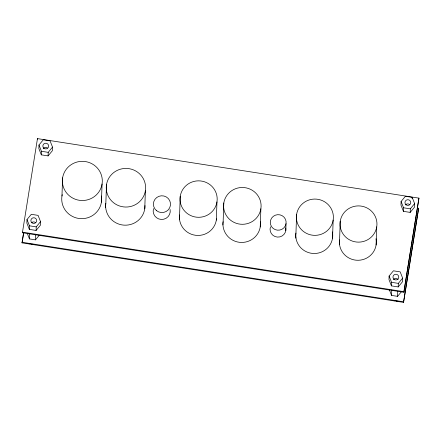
<?xml version="1.0" encoding="UTF-8"?>
<svg xmlns="http://www.w3.org/2000/svg" width="441" height="441" viewBox="0 0 441 441"><rect width="100%" height="100%" fill="white"/><g stroke="black" fill="none" stroke-linecap="round" stroke-linejoin="round"><path stroke-width="0.66" d="M417.236 208.036L418.597 208.251L418.575 208.852L403.537 302.388L22.05 242.87L23.599 232.782M22.403 232.749L22.425 232.148L403.912 291.672L403.89 292.267L22.403 232.749L37.463 138.612L418.95 198.13L403.89 292.267M26.995 219.541L26.873 223.102L29.332 229.381L36.101 230.439L40.412 225.213L40.539 221.652L38.075 215.373L31.305 214.315L26.995 219.541L29.459 225.82L29.332 229.381M39.304 235.218L35.478 239.86L29.459 238.923L29.646 233.482M37.446 139.207L37.463 138.612M35.478 239.86L35.666 234.419M38.979 145.006L38.858 148.567L41.316 154.846L48.086 155.905L52.396 150.684L52.523 147.123L50.059 140.839L43.29 139.786L38.979 145.006L41.443 151.285L41.316 154.846M36.101 230.439L36.228 226.878L40.539 221.652M48.086 155.905L48.212 152.343L52.523 147.123M61.961 195.991L62.594 177.85M101.436 202.149L102.069 184.007A19.983 19.602 2 0 0 75.163 162.624A19.983 19.602 2 0 0 69.772 196.151A19.983 19.602 2 0 0 102.069 184.007M106.49 184.696L105.857 202.838A19.691 19.316 2 0 0 123.943 225.142A19.691 19.316 2 0 0 144.99 205.55M144.753 208.907L145.387 190.766A19.691 19.316 2 0 0 118.866 169.697A19.691 19.316 2 0 0 113.558 202.733A19.691 19.316 2 0 0 145.387 190.766M180.248 196.206L179.619 214.348A18.588 18.23 2 0 0 195.716 235.307A18.588 18.23 2 0 0 216.492 218.83M216.333 220.076L216.966 201.934A18.588 18.23 2 0 0 191.94 182.045A18.588 18.23 2 0 0 186.923 213.235A18.588 18.23 2 0 0 216.966 201.934M223.796 202.998L223.163 221.145A18.77 18.412 2 0 0 241.392 242.445A18.77 18.412 2 0 0 260.328 221.79M260.24 226.928L260.874 208.786A18.77 18.412 2 0 0 235.599 188.698A18.77 18.412 2 0 0 230.533 220.191A18.77 18.412 2 0 0 260.874 208.786M285.801 230.549L286.038 223.653A7.921 7.773 2 0 0 275.371 215.175A7.921 7.773 2 0 0 273.233 228.471A7.921 7.773 2 0 0 286.038 223.653M296.611 214.359L295.977 232.501A18.505 18.153 2 0 0 314.587 253.503A18.505 18.153 2 0 0 332.415 231.905M332.531 238.206L333.164 220.065A18.505 18.153 2 0 0 308.242 200.264A18.505 18.153 2 0 0 303.254 231.31A18.505 18.153 2 0 0 333.164 220.065M340.243 221.167L339.609 239.309A18.472 18.12 2 0 0 358.191 260.278A18.472 18.12 2 0 0 375.991 238.713M376.107 245.003L376.735 226.861A18.472 18.12 2 0 0 351.857 207.094A18.472 18.12 2 0 0 346.874 238.09A18.472 18.12 2 0 0 376.741 226.861M389.1 276.038L388.979 279.6L391.437 285.878L398.206 286.937L402.517 281.711L402.644 278.15L400.185 271.871L393.411 270.813L389.1 276.038L391.564 282.317L391.437 285.878M401.415 291.716L397.584 296.358L391.564 295.415L391.751 289.974M397.584 296.358L397.749 291.595M401.084 201.504L400.963 205.065L403.421 211.344L410.191 212.402L414.501 207.176L414.628 203.615L412.17 197.336L405.395 196.284L401.084 201.504L403.548 207.783L403.421 211.344M398.206 286.937L398.333 283.376L402.644 278.15M403.537 302.388L418.597 208.251M410.191 212.402L410.317 208.841L414.628 203.615M412.126 198.527L412.17 197.336M22.05 242.87L23.577 233.383M403.912 291.672L418.95 198.13M41.443 151.285L48.212 152.343M403.548 207.783L410.317 208.841M29.459 225.82L36.228 226.878M391.564 282.317L398.333 283.376M22.072 242.269L403.554 301.793M28.83 243.664L30.186 243.873M31.543 244.082L32.893 244.297M34.249 244.507L35.605 244.716M393.648 300.58L395.004 300.795M396.354 301.005L397.71 301.214M389.375 289.836L391.564 295.415M27.27 233.339L29.459 238.923M43.356 148.435A2.894 2.839 2 0 1 47.424 148.016M405.461 204.933A2.894 2.839 2 0 1 409.535 204.514M393.477 279.462A2.894 2.839 2 0 1 398.069 279.583M31.917 222.457A2.894 2.839 2 0 1 35.44 222.551M179.443 219.403A18.588 18.23 2 0 1 179.597 214.949M285.751 227.854A7.921 7.773 2 0 1 277.428 237.082A7.921 7.773 2 0 1 270.482 226.795M101.43 196.008A19.983 19.602 2 0 1 81.028 218.659A19.983 19.602 2 0 1 62.225 194.663M170.11 209.475A8.555 8.39 2 0 1 161.274 219.447A8.555 8.39 2 0 1 153.534 208.615M222.914 224.943A18.77 18.412 2 0 1 223.14 221.74M105.62 207.479A19.691 19.316 2 0 1 105.834 203.439M295.867 238.168A18.505 18.153 2 0 1 295.955 233.102M339.438 244.336A18.472 18.12 2 0 1 339.587 239.91M406.034 204.767A2.894 2.839 2 0 0 410.72 203.009A2.894 2.839 2 0 0 406.817 199.905A2.894 2.839 2 0 0 406.034 204.767M394.05 279.302A2.894 2.839 2 0 0 398.736 277.538A2.894 2.839 2 0 0 394.833 274.44A2.894 2.839 2 0 0 394.05 279.302M43.929 148.27A2.894 2.839 2 0 0 48.609 146.511A2.894 2.839 2 0 0 44.712 143.413A2.894 2.839 2 0 0 43.929 148.27M31.945 222.804A2.894 2.839 2 0 0 36.625 221.04A2.894 2.839 2 0 0 32.728 217.942A2.894 2.839 2 0 0 31.945 222.804M156.577 210.688A8.555 8.39 2 0 0 170.408 205.489A8.555 8.39 2 0 0 158.887 196.333A8.555 8.39 2 0 0 156.577 210.688"/></g></svg>
